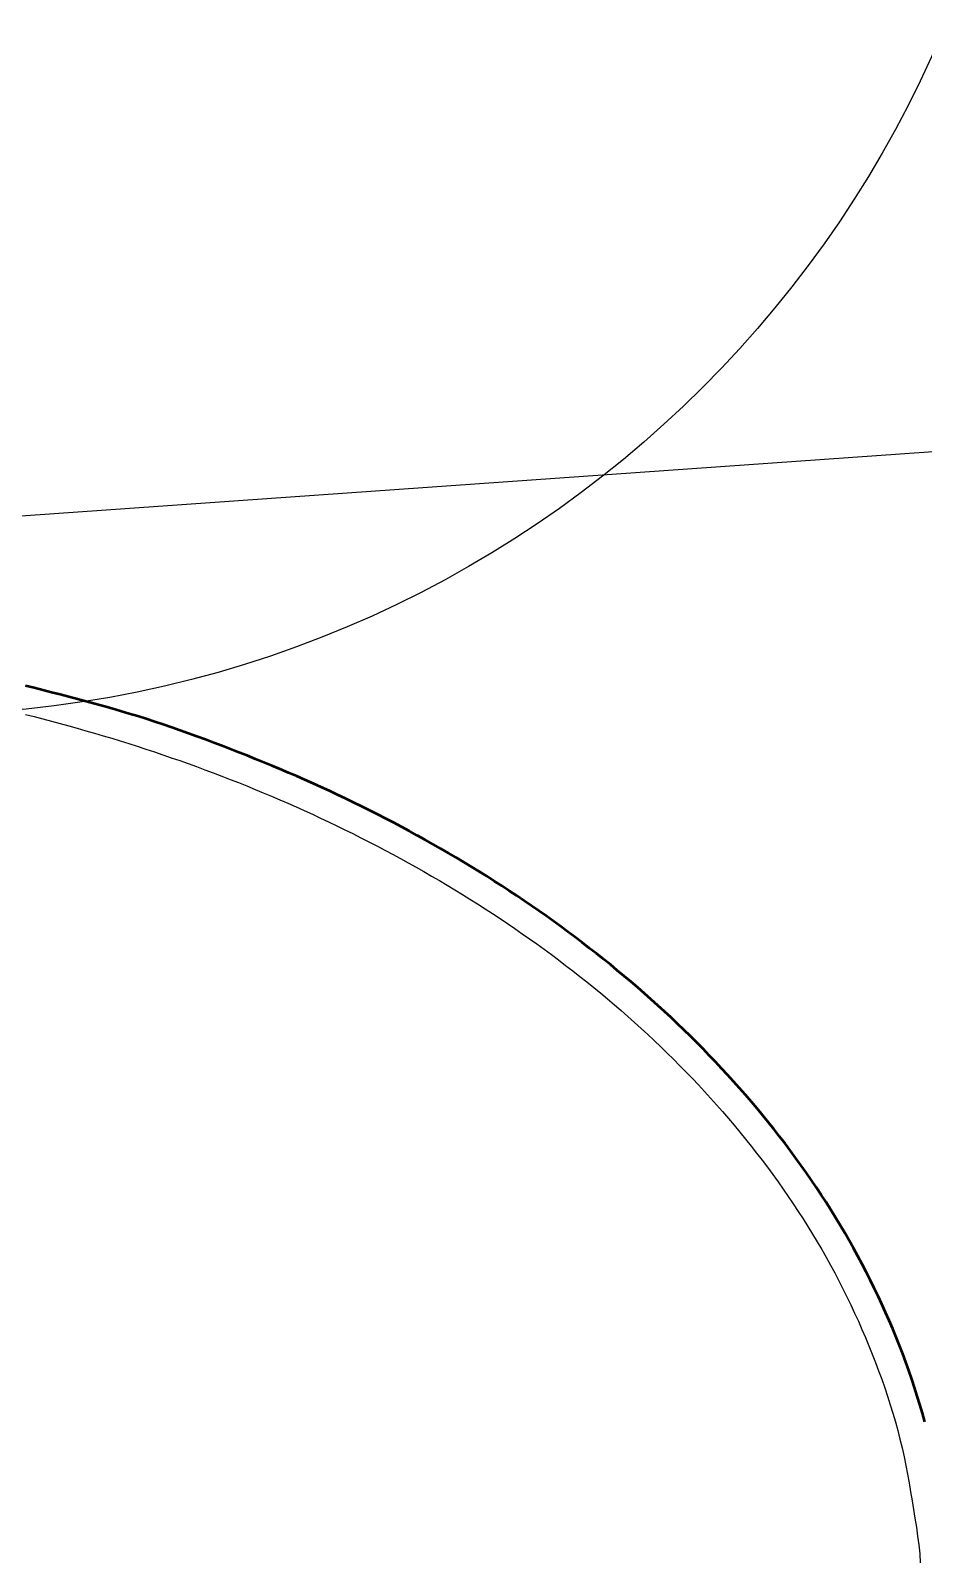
# Model space of a CAD drawing. Header units: millimetres. Extents: x 0 to 420, y 0 to 297.
# Drawn here: x 89.53 to 99.5, y 235.8 to 252.91 of the extents above; entities that cross this region are included whole.
import ezdxf

# ---------------------------------------------------------------- set-up
doc = ezdxf.new("R2010")
doc.units = ezdxf.units.MM
doc.linetypes.add('ISO02-TRAZOS', pattern=[3.75, 3, -0.75])
for name, color, linetype, lineweight in [('01-VISIBLE', 7, 'CONTINUOUS', 50), ('02-OCULTA', 4, 'ISO02-TRAZOS', 25), ('08-FINA', 5, 'CONTINUOUS', 25)]:
    doc.layers.add(name, color=color, linetype=linetype, lineweight=lineweight)

msp = doc.modelspace()

# ---------------------------------------------------------------- linework, layer by layer
at = {"layer": '01-VISIBLE'}
msp.add_lwpolyline([(99.52, 237.365), (99.493, 237.461), (99.465, 237.557), (99.436, 237.653), (99.406, 237.748), (99.374, 237.843), (99.341, 237.938), (99.308, 238.032), (99.273, 238.126), (99.237, 238.219), (99.2, 238.312), (99.162, 238.404), (99.123, 238.497), (99.082, 238.588), (99.041, 238.679), (98.999, 238.77), (98.956, 238.86), (98.911, 238.95), (98.866, 239.039), (98.82, 239.128), (98.773, 239.216), (98.725, 239.304), (98.675, 239.391), (98.625, 239.477), (98.575, 239.564), (98.523, 239.649), (98.47, 239.734), (98.417, 239.819), (98.362, 239.903), (98.307, 239.986), (98.251, 240.069), (98.194, 240.151), (98.136, 240.233), (98.077, 240.314), (98.018, 240.394), (97.958, 240.474), (97.897, 240.554), (97.836, 240.632), (97.773, 240.711), (97.71, 240.788), (97.646, 240.865), (97.582, 240.942), (97.517, 241.018), (97.451, 241.093), (97.384, 241.168), (97.317, 241.242), (97.249, 241.315), (97.181, 241.388), (97.112, 241.46), (97.042, 241.532), (96.972, 241.603), (96.901, 241.674), (96.829, 241.744), (96.757, 241.813), (96.684, 241.882), (96.611, 241.95), (96.537, 242.018), (96.463, 242.084), (96.388, 242.151), (96.313, 242.217), (96.237, 242.282), (96.16, 242.346), (96.083, 242.41), (96.006, 242.474), (95.928, 242.536), (95.85, 242.599), (95.771, 242.66), (95.692, 242.721), (95.612, 242.782), (95.532, 242.842), (95.451, 242.901), (95.37, 242.96), (95.289, 243.018), (95.207, 243.075), (95.125, 243.132), (95.042, 243.189), (94.959, 243.245), (94.876, 243.3), (94.792, 243.354), (94.708, 243.408), (94.624, 243.462), (94.539, 243.515), (94.453, 243.567), (94.368, 243.619), (94.282, 243.67), (94.196, 243.721), (94.109, 243.771), (94.022, 243.821), (93.935, 243.87), (93.848, 243.918), (93.76, 243.966), (93.672, 244.014), (93.583, 244.061), (93.495, 244.107), (93.406, 244.153), (93.317, 244.198), (93.227, 244.243), (93.137, 244.287), (93.047, 244.33), (92.957, 244.373), (92.866, 244.416), (92.775, 244.457), (92.684, 244.499), (92.593, 244.539), (92.501, 244.579), (92.409, 244.619), (92.317, 244.658), (92.225, 244.697), (92.132, 244.735), (92.04, 244.772), (91.947, 244.81), (91.854, 244.846), (91.761, 244.883), (91.667, 244.919), (91.574, 244.954), (91.48, 244.99), (91.386, 245.024), (91.292, 245.058), (91.198, 245.092), (91.104, 245.125), (91.009, 245.157), (90.914, 245.189), (90.819, 245.22), (90.724, 245.25), (90.628, 245.279), (90.532, 245.308), (90.436, 245.335), (90.34, 245.363), (90.243, 245.389), (90.147, 245.416), (90.05, 245.441), (89.953, 245.467), (89.857, 245.492), (89.76, 245.517), (89.663, 245.542), (89.566, 245.567), (89.469, 245.592)], dxfattribs=at)
at = {"layer": '02-OCULTA'}
msp.add_lwpolyline([(89.469, 245.27), (89.566, 245.246), (89.663, 245.221), (89.76, 245.196), (89.856, 245.17), (89.953, 245.143), (90.049, 245.117), (90.145, 245.089), (90.241, 245.061), (90.337, 245.033), (90.433, 245.004), (90.529, 244.975), (90.624, 244.945), (90.719, 244.914), (90.815, 244.883), (90.91, 244.852), (91.004, 244.82), (91.099, 244.787), (91.193, 244.754), (91.288, 244.721), (91.382, 244.687), (91.476, 244.652), (91.569, 244.617), (91.663, 244.581), (91.756, 244.545), (91.849, 244.508), (91.942, 244.471), (92.035, 244.433), (92.127, 244.395), (92.219, 244.356), (92.311, 244.317), (92.403, 244.277), (92.494, 244.237), (92.586, 244.196), (92.677, 244.154), (92.768, 244.112), (92.858, 244.069), (92.948, 244.026), (93.038, 243.982), (93.128, 243.938), (93.217, 243.893), (93.307, 243.848), (93.395, 243.802), (93.484, 243.755), (93.572, 243.708), (93.66, 243.661), (93.748, 243.612), (93.835, 243.564), (93.922, 243.514), (94.009, 243.464), (94.095, 243.414), (94.181, 243.363), (94.267, 243.311), (94.352, 243.259), (94.437, 243.206), (94.522, 243.153), (94.606, 243.099), (94.69, 243.044), (94.774, 242.989), (94.857, 242.933), (94.939, 242.877), (95.022, 242.82), (95.104, 242.763), (95.185, 242.705), (95.266, 242.646), (95.347, 242.587), (95.427, 242.527), (95.506, 242.466), (95.586, 242.405), (95.664, 242.343), (95.743, 242.281), (95.82, 242.218), (95.898, 242.155), (95.975, 242.091), (96.051, 242.026), (96.127, 241.961), (96.202, 241.895), (96.277, 241.828), (96.351, 241.761), (96.424, 241.693), (96.497, 241.625), (96.57, 241.556), (96.642, 241.486), (96.713, 241.416), (96.783, 241.345), (96.854, 241.273), (96.923, 241.201), (96.992, 241.129), (97.06, 241.055), (97.127, 240.981), (97.194, 240.907), (97.26, 240.832), (97.325, 240.756), (97.39, 240.68), (97.454, 240.603), (97.517, 240.525), (97.579, 240.447), (97.641, 240.368), (97.702, 240.289), (97.762, 240.209), (97.821, 240.128), (97.88, 240.047), (97.937, 239.965), (97.994, 239.883), (98.05, 239.8), (98.105, 239.716), (98.16, 239.632), (98.213, 239.548), (98.265, 239.463), (98.317, 239.377), (98.368, 239.291), (98.417, 239.204), (98.466, 239.116), (98.514, 239.028), (98.56, 238.94), (98.606, 238.851), (98.65, 238.761), (98.694, 238.671), (98.736, 238.58), (98.778, 238.489), (98.818, 238.398), (98.857, 238.306), (98.896, 238.213), (98.933, 238.121), (98.969, 238.027), (99.004, 237.934), (99.039, 237.84), (99.072, 237.745), (99.104, 237.651), (99.135, 237.555), (99.164, 237.46), (99.192, 237.364), (99.218, 237.267), (99.243, 237.17), (99.266, 237.073), (99.288, 236.975), (99.308, 236.877), (99.327, 236.779), (99.345, 236.681), (99.362, 236.582), (99.379, 236.483), (99.395, 236.385), (99.41, 236.286), (99.426, 236.187), (99.44, 236.088), (99.453, 235.989), (99.463, 235.889), (99.47, 235.789)], dxfattribs=at)
at = {"layer": '08-FINA'}
msp.add_line((125.008, 249.997), (84.5, 247.138), dxfattribs=at)
msp.add_circle((88.2, 257.766), 12.5, dxfattribs=at)

doc.saveas('drawing.dxf')
